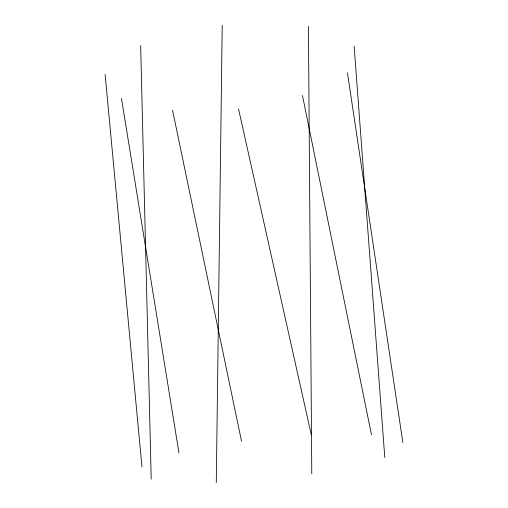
<?xml version="1.0" encoding="UTF-8"?>
<svg xmlns="http://www.w3.org/2000/svg" width="508" height="508" viewBox="0 0 508 508"><rect width="100%" height="100%" fill="white"/><g stroke="black" fill="none" stroke-linecap="round" stroke-linejoin="round"><path stroke-width="0.76" d="M216.281 482.6L222.212 25.4M238.5 108.788L311.258 434.632M172.529 110.103L241.516 441.242M302.463 95.536L371.475 434.721M121.463 98.323L178.956 452.869M347.447 72.841L402.876 442.627M105.124 74.543L141.973 467.004M354.152 46.222L384.785 457.505M140.659 45.549L151.213 479.076M308.413 26.314L311.785 473.856"/></g></svg>
